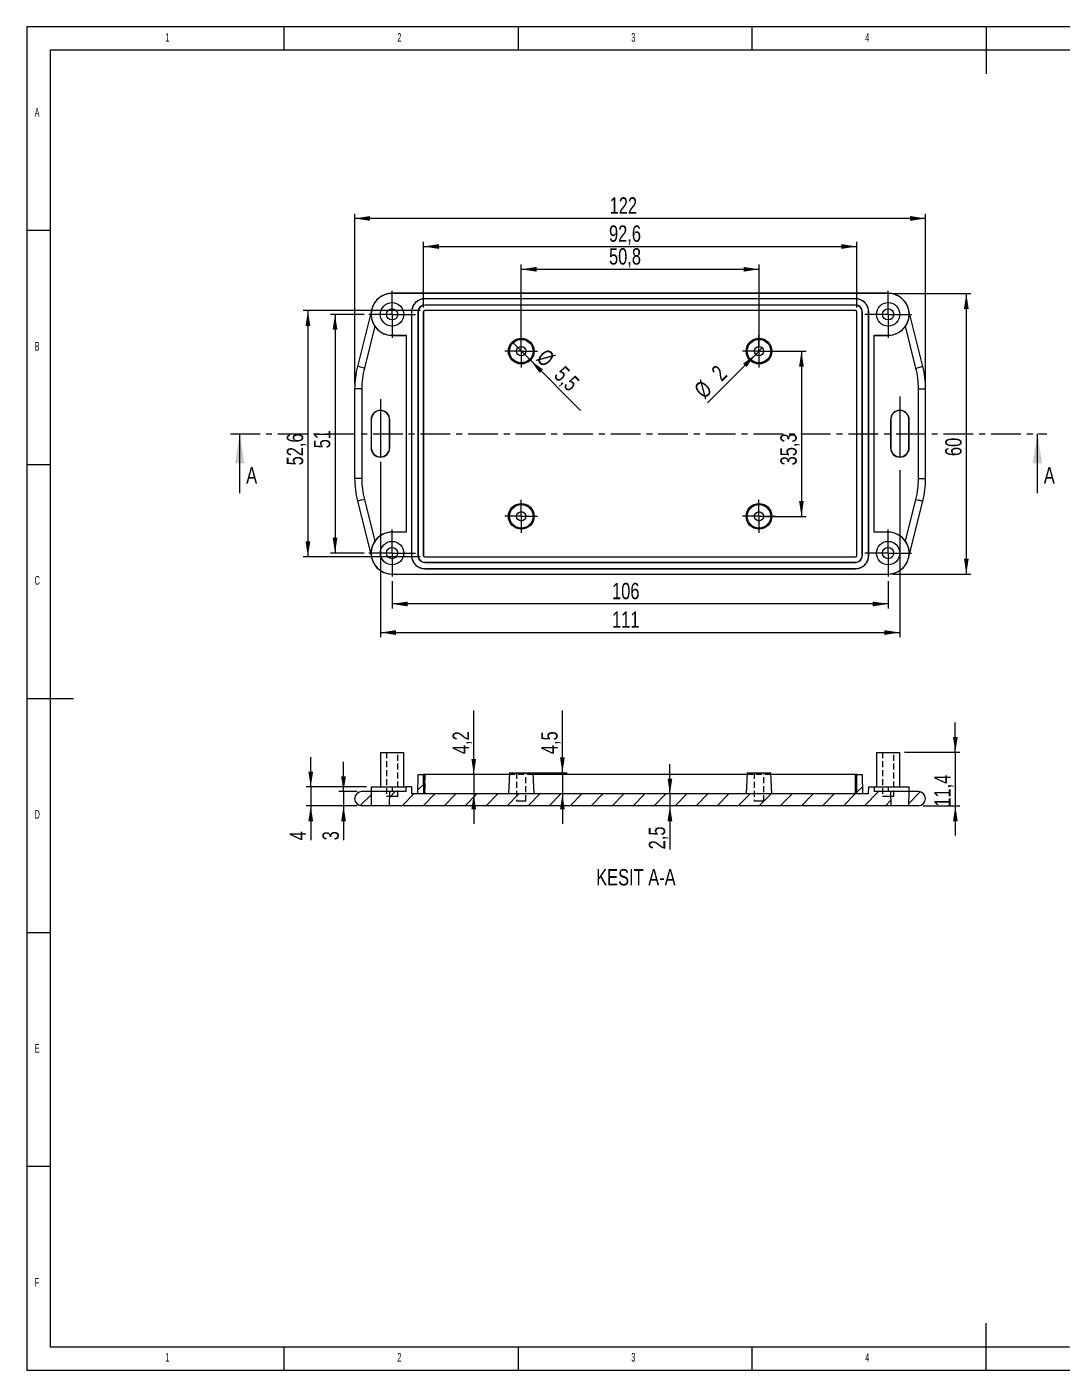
# Model space of a CAD drawing. Header units: millimetres. Extents: x 5 to 415, y 5 to 292.
# Drawn here: x 5 to 226.2, y 5 to 292 of the extents above; entities that cross this region are included whole.
import ezdxf

# ---------------------------------------------------------------- set-up
doc = ezdxf.new("R2010")
doc.units = ezdxf.units.MM
for name, pattern in [('CENTER', [10.16, 6.35, -1.27, 1.27, -1.27]), ('CENTERX2', [20.32, 12.7, -2.54, 2.54, -2.54]), ('HIDDEN', [1.905, 1.27, -0.635])]:
    doc.linetypes.add(name, pattern=pattern)
doc.layers.add('LAYER_1', color=179, linetype='Continuous', lineweight=15)
doc.styles.add('SLDTEXTSTYLE1', font='TXT', dxfattribs={"width": 0.605})
doc.styles.add('SLDTEXTSTYLE3', font='TXT', dxfattribs={"width": 0.75})
doc.dimstyles.new('SLDDIMSTYLE0', dxfattribs={"dimtxt": 3.5, "dimasz": 3.302, "dimexe": 0, "dimexo": 0.0625, "dimgap": 0.875, "dimtad": 1, "dimdec": 1, "dimrnd": 1e-09, "dimzin": 12, "dimdsep": 46, "dimtxsty": 'SLDTEXTSTYLE3', "dimsah": 1, "dimcen": 0.09, "dimadec": 0, "dimazin": 3, "dimtfac": 1, "dimtdec": 1, "dimtofl": 0, "dimtmove": 0, "dimatfit": 3, "dimfxl": 1, "dimfrac": 2, "dimtolj": 1, "dimtzin": 12, "dimarcsym": 0})
doc.dimstyles.new('SLDDIMSTYLE1', dxfattribs={"dimtxt": 3.5, "dimasz": 3.302, "dimexe": 0, "dimexo": 0.0625, "dimgap": 0.875, "dimtad": 1, "dimdec": 1, "dimrnd": 1e-09, "dimzin": 12, "dimdsep": 46, "dimtxsty": 'SLDTEXTSTYLE3', "dimsah": 1, "dimcen": 0.09, "dimadec": 0, "dimazin": 3, "dimtfac": 1, "dimtofl": 0, "dimtmove": 0, "dimatfit": 3, "dimfxl": 1, "dimfrac": 2, "dimtolj": 1, "dimtzin": 12, "dimarcsym": 0})
doc.dimstyles.new('SLDDIMSTYLE2', dxfattribs={"dimtxt": 3.5, "dimasz": 3.302, "dimexe": 0, "dimexo": 0.0625, "dimgap": 0.875, "dimtad": 1, "dimrnd": 1e-09, "dimzin": 12, "dimdsep": 46, "dimtxsty": 'SLDTEXTSTYLE3', "dimsah": 1, "dimcen": 0.09, "dimadec": 0, "dimazin": 3, "dimtfac": 1, "dimtofl": 0, "dimtmove": 0, "dimatfit": 3, "dimfxl": 1, "dimfrac": 2, "dimtolj": 1, "dimtzin": 12, "dimarcsym": 0})
doc.dimstyles.new('SLDDIMSTYLE3', dxfattribs={"dimtxt": 3.5, "dimasz": 3.302, "dimexe": 0, "dimexo": 0.0625, "dimgap": 0.875, "dimtad": 1, "dimdec": 1, "dimrnd": 1e-09, "dimzin": 12, "dimdsep": 46, "dimtxsty": 'SLDTEXTSTYLE3', "dimblk1": 'NONE', "dimsah": 1, "dimcen": 0, "dimadec": 0, "dimazin": 3, "dimtfac": 1, "dimtdec": 1, "dimtmove": 0, "dimatfit": 3, "dimldrblk": 'NONE', "dimfxl": 1, "dimfrac": 2, "dimtolj": 1, "dimtzin": 12, "dimarcsym": 0})
doc.dimstyles.new('SLDDIMSTYLE4', dxfattribs={"dimtxt": 3.5, "dimasz": 3.302, "dimexe": 0, "dimexo": 0.0625, "dimgap": 0.875, "dimtad": 1, "dimrnd": 1e-09, "dimzin": 12, "dimdsep": 46, "dimtxsty": 'SLDTEXTSTYLE3', "dimblk1": 'NONE', "dimsah": 1, "dimcen": 0, "dimadec": 0, "dimazin": 3, "dimtfac": 1, "dimtmove": 0, "dimatfit": 3, "dimldrblk": 'NONE', "dimfxl": 1, "dimfrac": 2, "dimtolj": 1, "dimtzin": 12, "dimarcsym": 0})
doc.dimstyles.new('SLDDIMSTYLE5', dxfattribs={"dimtxt": 3.5, "dimasz": 3.302, "dimexe": 0, "dimexo": 0.0625, "dimgap": 0.875, "dimtad": 1, "dimdec": 1, "dimrnd": 1e-09, "dimzin": 12, "dimdsep": 46, "dimtxsty": 'SLDTEXTSTYLE3', "dimsah": 1, "dimcen": 0.09, "dimadec": 0, "dimazin": 3, "dimtfac": 1, "dimtdec": 1, "dimtmove": 0, "dimatfit": 0, "dimfxl": 1, "dimfrac": 2, "dimtolj": 1, "dimtzin": 12, "dimarcsym": 0})
doc.dimstyles.new('SLDDIMSTYLE6', dxfattribs={"dimtxt": 3.5, "dimasz": 3.302, "dimexe": 0, "dimexo": 0.0625, "dimgap": 0.875, "dimtad": 1, "dimdec": 1, "dimrnd": 1e-09, "dimzin": 12, "dimdsep": 46, "dimtxsty": 'SLDTEXTSTYLE3', "dimsah": 1, "dimcen": 0.09, "dimadec": 0, "dimazin": 3, "dimtfac": 1, "dimtmove": 0, "dimatfit": 0, "dimfxl": 1, "dimfrac": 2, "dimtolj": 1, "dimtzin": 12, "dimarcsym": 0})
doc.dimstyles.new('SLDDIMSTYLE7', dxfattribs={"dimtxt": 3.5, "dimasz": 3.302, "dimexe": 0, "dimexo": 0.0625, "dimgap": 0.875, "dimtad": 1, "dimrnd": 1e-09, "dimzin": 12, "dimdsep": 46, "dimtxsty": 'SLDTEXTSTYLE3', "dimsah": 1, "dimcen": 0.09, "dimadec": 0, "dimazin": 3, "dimtfac": 1, "dimtmove": 0, "dimatfit": 0, "dimfxl": 1, "dimfrac": 2, "dimtolj": 1, "dimtzin": 12, "dimarcsym": 0})

# ---------------------------------------------------------------- blocks, each defined once
blk = doc.blocks.new('*D7')
at = {"layer": 'LAYER_1'}
for p, q in [((89.05, 231.37), (64.05, 231.37)), ((65.05, 231.37), (65.05, 178.77)), ((89.05, 178.77), (64.05, 178.77))]:
    blk.add_line(p, q, dxfattribs=at)
for points in [[(65.05, 231.37), (64.54, 228.07), (65.56, 228.07)], [(65.05, 178.77), (65.56, 182.07), (64.54, 182.07)]]:
    blk.add_solid(points, dxfattribs=at)
at = {"layer": 'LAYER_1', "insert": (60.54, 198.31, -2.6), "char_height": 3.5, "attachment_point": 1, "rotation": 90, "style": 'SLDTEXTSTYLE3'}
blk.add_mtext('52,6', dxfattribs=at)
blk = doc.blocks.new('*D8')
at = {"layer": 'LAYER_1'}
for p, q in [((89.75, 232.07), (89.75, 246.07)), ((89.75, 245.07), (182.35, 245.07)), ((182.35, 232.07), (182.35, 246.07))]:
    blk.add_line(p, q, dxfattribs=at)
for points in [[(89.75, 245.07), (93.05, 244.56), (93.05, 245.58)], [(182.35, 245.07), (179.05, 245.58), (179.05, 244.56)]]:
    blk.add_solid(points, dxfattribs=at)
at = {"layer": 'LAYER_1', "insert": (129.4, 249.58, -2.6), "char_height": 3.5, "attachment_point": 1, "style": 'SLDTEXTSTYLE3'}
blk.add_mtext('92,6', dxfattribs=at)
blk = doc.blocks.new('*D9')
at = {"layer": 'LAYER_1'}
for p, q in [((110.65, 223.72), (110.65, 241.2)), ((161.45, 223.72), (161.45, 241.2)), ((110.65, 240.2), (161.45, 240.2))]:
    blk.add_line(p, q, dxfattribs=at)
for points in [[(110.65, 240.2), (113.95, 239.69), (113.95, 240.71)], [(161.45, 240.2), (158.15, 240.71), (158.15, 239.69)]]:
    blk.add_solid(points, dxfattribs=at)
at = {"layer": 'LAYER_1', "insert": (129.4, 244.71, -2.6), "char_height": 3.5, "attachment_point": 1, "style": 'SLDTEXTSTYLE3'}
blk.add_mtext('50,8', dxfattribs=at)
blk = doc.blocks.new('*D10')
at = {"layer": 'LAYER_1'}
for p, q in [((162.45, 222.72), (171.52, 222.72)), ((170.52, 222.72), (170.52, 187.42)), ((162.45, 187.42), (171.52, 187.42))]:
    blk.add_line(p, q, dxfattribs=at)
for points in [[(170.52, 222.72), (170.01, 219.42), (171.03, 219.42)], [(170.52, 187.42), (171.03, 190.72), (170.01, 190.72)]]:
    blk.add_solid(points, dxfattribs=at)
at = {"layer": 'LAYER_1', "insert": (166.01, 198.31, -2.6), "char_height": 3.5, "attachment_point": 1, "rotation": 90, "style": 'SLDTEXTSTYLE3'}
blk.add_mtext('35,3', dxfattribs=at)
blk = doc.blocks.new('*D11')
at = {"layer": 'LAYER_1'}
for p, q in [((80.55, 199.07), (80.55, 161.59)), ((191.55, 197.32), (191.55, 161.59)), ((80.55, 162.59), (191.55, 162.59))]:
    blk.add_line(p, q, dxfattribs=at)
for points in [[(80.55, 162.59), (83.85, 162.08), (83.85, 163.1)], [(191.55, 162.59), (188.25, 163.1), (188.25, 162.08)]]:
    blk.add_solid(points, dxfattribs=at)
at = {"layer": 'LAYER_1', "insert": (130.05, 167.1, -2.6), "char_height": 3.5, "attachment_point": 1, "style": 'SLDTEXTSTYLE3'}
blk.add_mtext('111', dxfattribs=at)
blk = doc.blocks.new('*D12')
at = {"layer": 'LAYER_1'}
for p, q in [((83.05, 173.57), (83.05, 167.7)), ((189.05, 173.57), (189.05, 167.7)), ((189.05, 168.7), (83.05, 168.7))]:
    blk.add_line(p, q, dxfattribs=at)
for points in [[(83.05, 168.7), (86.35, 168.19), (86.35, 169.21)], [(189.05, 168.7), (185.75, 169.21), (185.75, 168.19)]]:
    blk.add_solid(points, dxfattribs=at)
at = {"layer": 'LAYER_1', "insert": (130.05, 173.21, -2.6), "char_height": 3.5, "attachment_point": 1, "style": 'SLDTEXTSTYLE3'}
blk.add_mtext('106', dxfattribs=at)
blk = doc.blocks.new('*D14')
at = {"layer": 'LAYER_1'}
for q in [(108.7, 224.67), (123.32, 210.05)]:
    blk.add_line((112.59, 220.78), q, dxfattribs=at)
blk.add_solid([(112.59, 220.78), (114.57, 218.08), (115.29, 218.8)], dxfattribs=at)
at = {"layer": 'LAYER_1', "char_height": 3.5, "attachment_point": 1, "rotation": 315, "style": 'SLDTEXTSTYLE3'}
for s, insert in [('%%c', (116.14, 223.49, -2.6)), ('5,5', (119.91, 219.8, -2.6))]:
    blk.add_mtext(s, dxfattribs=dict(at, insert=insert))
blk = doc.blocks.new('_NONE')
blk = doc.blocks.new('*D15')
at = {"layer": 'LAYER_1'}
for q in [(150.42, 211.69), (162.15, 223.43)]:
    blk.add_line((160.74, 222.02), q, dxfattribs=at)
blk.add_solid([(160.74, 222.02), (158.05, 220.04), (158.76, 219.32)], dxfattribs=at)
at = {"layer": 'LAYER_1', "char_height": 3.5, "attachment_point": 1, "rotation": 45, "style": 'SLDTEXTSTYLE3'}
for s, insert in [('2', (150.99, 218.59, -2.6)), ('%%c', (147.29, 214.82, -2.6))]:
    blk.add_mtext(s, dxfattribs=dict(at, insert=insert))
blk = doc.blocks.new('*D16')
at = {"layer": 'LAYER_1'}
for p, q in [((77.05, 230.57), (69.85, 230.57)), ((70.85, 230.57), (70.85, 179.57)), ((77.05, 179.57), (69.85, 179.57))]:
    blk.add_line(p, q, dxfattribs=at)
for points in [[(70.85, 230.57), (70.34, 227.27), (71.36, 227.27)], [(70.85, 179.57), (71.36, 182.87), (70.34, 182.87)]]:
    blk.add_solid(points, dxfattribs=at)
at = {"layer": 'LAYER_1', "insert": (66.34, 201.95, -2.6), "char_height": 3.5, "attachment_point": 1, "rotation": 90, "style": 'SLDTEXTSTYLE3'}
blk.add_mtext('51', dxfattribs=at)
blk = doc.blocks.new('*D17')
at = {"layer": 'LAYER_1'}
for p, q in [((190.05, 235.05), (206.75, 235.05)), ((205.75, 235.05), (205.75, 175.09)), ((190.05, 175.09), (206.75, 175.09))]:
    blk.add_line(p, q, dxfattribs=at)
for points in [[(205.75, 235.05), (205.24, 231.75), (206.26, 231.75)], [(205.75, 175.09), (206.26, 178.4), (205.24, 178.4)]]:
    blk.add_solid(points, dxfattribs=at)
at = {"layer": 'LAYER_1', "insert": (201.24, 200.3, -2.6), "char_height": 3.5, "attachment_point": 1, "rotation": 90, "style": 'SLDTEXTSTYLE3'}
blk.add_mtext('60', dxfattribs=at)
blk = doc.blocks.new('*D18')
at = {"layer": 'LAYER_1'}
for p, q in [((75.05, 215.63), (75.05, 252.07)), ((197.05, 251.07), (75.05, 251.07)), ((197.05, 215.63), (197.05, 252.07))]:
    blk.add_line(p, q, dxfattribs=at)
for points in [[(75.05, 251.07), (78.35, 250.56), (78.35, 251.58)], [(197.05, 251.07), (193.75, 251.58), (193.75, 250.56)]]:
    blk.add_solid(points, dxfattribs=at)
at = {"layer": 'LAYER_1', "insert": (129.53, 255.58, -2.6), "char_height": 3.5, "attachment_point": 1, "style": 'SLDTEXTSTYLE3'}
blk.add_mtext('122', dxfattribs=at)
blk = doc.blocks.new('SW_CENTERMARKSYMBOL_0')
at = {"layer": 'LAYER_1', "color": 0}
for p, q in [((0, 2.5), (0, 5)), ((-2.5, 0), (-5, 0)), ((0, 0), (-2.5, 0)), ((0, 0), (0, 2.5)), ((0, 0), (0, -2.5)), ((0, 0), (2.5, 0)), ((2.5, 0), (5, 0)), ((0, -2.5), (0, -5))]:
    blk.add_line(p, q, dxfattribs=at)
blk = doc.blocks.new('SW_CENTERMARKSYMBOL_1')
at = {"layer": 'LAYER_1', "color": 0}
for p, q in [((0, 2.5), (0, 5)), ((-2.5, 0), (-5, 0)), ((0, 0), (-2.5, 0)), ((0, 0), (0, 2.5)), ((0, 0), (0, -2.5)), ((0, 0), (2.5, 0)), ((2.5, 0), (5, 0)), ((0, -2.5), (0, -5))]:
    blk.add_line(p, q, dxfattribs=at)
blk = doc.blocks.new('SW_CENTERMARKSYMBOL_2')
at = {"layer": 'LAYER_1', "color": 0}
for p, q in [((0, 2.5), (0, 5)), ((-2.5, 0), (-5, 0)), ((0, 0), (-2.5, 0)), ((0, 0), (0, 2.5)), ((0, 0), (0, -2.5)), ((0, 0), (2.5, 0)), ((2.5, 0), (5, 0)), ((0, -2.5), (0, -5))]:
    blk.add_line(p, q, dxfattribs=at)
blk = doc.blocks.new('SW_CENTERMARKSYMBOL_3')
at = {"layer": 'LAYER_1', "color": 0}
for p, q in [((0, 2.5), (0, 5)), ((-2.5, 0), (-5, 0)), ((0, 0), (-2.5, 0)), ((0, 0), (0, 2.5)), ((0, 0), (0, -2.5)), ((0, 0), (2.5, 0)), ((2.5, 0), (5, 0)), ((0, -2.5), (0, -5))]:
    blk.add_line(p, q, dxfattribs=at)
blk = doc.blocks.new('SW_CENTERMARKSYMBOL_4')
at = {"layer": 'LAYER_1', "color": 0}
for p, q in [((0, 2.5), (0, 3.5)), ((-2.5, 0), (-3.5, 0)), ((0, 0), (-2.5, 0)), ((0, 0), (0, 2.5)), ((0, 0), (0, -2.5)), ((0, 0), (2.5, 0)), ((2.5, 0), (3.5, 0)), ((0, -2.5), (0, -3.5))]:
    blk.add_line(p, q, dxfattribs=at)
blk = doc.blocks.new('SW_CENTERMARKSYMBOL_5')
at = {"layer": 'LAYER_1', "color": 0}
for p, q in [((0, 2.5), (0, 3.5)), ((-2.5, 0), (-3.5, 0)), ((0, 0), (-2.5, 0)), ((0, 0), (0, 2.5)), ((0, 0), (0, -2.5)), ((0, 0), (2.5, 0)), ((2.5, 0), (3.5, 0)), ((0, -2.5), (0, -3.5))]:
    blk.add_line(p, q, dxfattribs=at)
blk = doc.blocks.new('SW_CENTERMARKSYMBOL_6')
at = {"layer": 'LAYER_1', "color": 0}
for p, q in [((0, 2.5), (0, 3.5)), ((-2.5, 0), (-3.5, 0)), ((0, 0), (-2.5, 0)), ((0, 0), (0, 2.5)), ((0, 0), (0, -2.5)), ((0, 0), (2.5, 0)), ((2.5, 0), (3.5, 0)), ((0, -2.5), (0, -3.5))]:
    blk.add_line(p, q, dxfattribs=at)
blk = doc.blocks.new('SW_CENTERMARKSYMBOL_7')
at = {"layer": 'LAYER_1', "color": 0}
for p, q in [((0, 2.5), (0, 3.5)), ((-2.5, 0), (-3.5, 0)), ((0, 0), (-2.5, 0)), ((0, 0), (0, 2.5)), ((0, 0), (0, -2.5)), ((0, 0), (2.5, 0)), ((2.5, 0), (3.5, 0)), ((0, -2.5), (0, -3.5))]:
    blk.add_line(p, q, dxfattribs=at)
blk = doc.blocks.new('*D27')
at = {"layer": 'LAYER_1'}
for p, q in [((100.5, 132.3), (100.5, 145.92)), ((100.5, 132.3), (100.5, 128.1)), ((100.5, 128.1), (100.5, 121.75))]:
    blk.add_line(p, q, dxfattribs=at)
for points in [[(100.5, 132.3), (101, 135.6), (99.99, 135.6)], [(100.5, 128.1), (99.99, 124.79), (101, 124.79)]]:
    blk.add_solid(points, dxfattribs=at)
at = {"layer": 'LAYER_1', "insert": (95.98, 136.61, 15.1), "char_height": 3.5, "attachment_point": 1, "rotation": 90, "style": 'SLDTEXTSTYLE3'}
blk.add_mtext('4,2', dxfattribs=at)
blk = doc.blocks.new('*D28')
at = {"layer": 'LAYER_1'}
for p, q in [((119.44, 132.6), (119.44, 145.92)), ((112.65, 132.6), (120.44, 132.6)), ((119.44, 132.6), (119.44, 128.1)), ((119.44, 128.1), (119.44, 121.75))]:
    blk.add_line(p, q, dxfattribs=at)
for points in [[(119.44, 132.6), (119.94, 135.9), (118.93, 135.9)], [(119.44, 128.1), (118.93, 124.79), (119.94, 124.79)]]:
    blk.add_solid(points, dxfattribs=at)
at = {"layer": 'LAYER_1', "insert": (114.92, 136.61, 15.1), "char_height": 3.5, "attachment_point": 1, "rotation": 90, "style": 'SLDTEXTSTYLE3'}
blk.add_mtext('4,5', dxfattribs=at)
blk = doc.blocks.new('*D29')
at = {"layer": 'LAYER_1'}
for p, q in [((72.67, 128.6), (72.67, 134.95)), ((75.57, 128.6), (71.67, 128.6)), ((72.67, 128.6), (72.67, 125.6)), ((75.57, 125.6), (71.67, 125.6)), ((72.67, 125.6), (72.67, 118.2))]:
    blk.add_line(p, q, dxfattribs=at)
for points in [[(72.67, 128.6), (73.18, 131.9), (72.16, 131.9)], [(72.67, 125.6), (72.16, 122.29), (73.18, 122.29)]]:
    blk.add_solid(points, dxfattribs=at)
at = {"layer": 'LAYER_1', "insert": (68.16, 118.2, 15.1), "char_height": 3.5, "attachment_point": 1, "rotation": 90, "style": 'SLDTEXTSTYLE3'}
blk.add_mtext('3', dxfattribs=at)
blk = doc.blocks.new('*D30')
at = {"layer": 'LAYER_1'}
for p, q in [((65.66, 129.6), (65.66, 135.95)), ((77.57, 129.6), (64.66, 129.6)), ((65.66, 129.6), (65.66, 125.6)), ((75.57, 125.6), (64.66, 125.6)), ((65.66, 125.6), (65.66, 118.2))]:
    blk.add_line(p, q, dxfattribs=at)
for points in [[(65.66, 129.6), (66.17, 132.9), (65.15, 132.9)], [(65.66, 125.6), (65.15, 122.29), (66.17, 122.29)]]:
    blk.add_solid(points, dxfattribs=at)
at = {"layer": 'LAYER_1', "insert": (61.15, 118.2, 15.1), "char_height": 3.5, "attachment_point": 1, "rotation": 90, "style": 'SLDTEXTSTYLE3'}
blk.add_mtext('4', dxfattribs=at)
blk = doc.blocks.new('*D31')
at = {"layer": 'LAYER_1'}
for p, q in [((203.4, 137), (203.4, 143.35)), ((192.55, 137), (204.4, 137)), ((203.4, 137), (203.4, 125.6)), ((196.52, 125.6), (204.4, 125.6)), ((203.4, 125.6), (203.4, 119.25))]:
    blk.add_line(p, q, dxfattribs=at)
for points in [[(203.4, 137), (203.91, 140.3), (202.9, 140.3)], [(203.4, 125.6), (202.9, 122.29), (203.91, 122.29)]]:
    blk.add_solid(points, dxfattribs=at)
at = {"layer": 'LAYER_1', "insert": (198.89, 125.39, 15.1), "char_height": 3.5, "attachment_point": 1, "rotation": 90, "style": 'SLDTEXTSTYLE3'}
blk.add_mtext('11,4', dxfattribs=at)
blk = doc.blocks.new('*D32')
at = {"layer": 'LAYER_1'}
for p, q in [((142.42, 128.1), (142.42, 134.45)), ((142.42, 128.1), (142.42, 125.6)), ((142.42, 125.6), (142.42, 116.27))]:
    blk.add_line(p, q, dxfattribs=at)
for points in [[(142.42, 128.1), (142.92, 131.4), (141.91, 131.4)], [(142.42, 125.6), (141.91, 122.29), (142.92, 122.29)]]:
    blk.add_solid(points, dxfattribs=at)
at = {"layer": 'LAYER_1', "insert": (137.9, 116.27, 15.1), "char_height": 3.5, "attachment_point": 1, "rotation": 90, "style": 'SLDTEXTSTYLE3'}
blk.add_mtext('2,5', dxfattribs=at)

msp = doc.modelspace()

# ---------------------------------------------------------------- hatches: boundary and pattern name
at = {"linetype": 'Continuous', "lineweight": 0}
h = msp.add_hatch(dxfattribs=at)
h.set_pattern_fill('ANSI31', style=0)
h.paths.add_polyline_path([(89.748, 128.096), (89.711, 132.296), (88.584, 132.296), (88.548, 128.096), (87.224, 128.096), (87.198, 129.596), (86.069, 129.596), (86.061, 128.596), (82.548, 128.596), (82.495, 125.596), (189.6, 125.596), (189.548, 128.596), (186.035, 128.596), (186.026, 129.596), (184.898, 129.596), (184.871, 128.096), (183.548, 128.096), (183.511, 132.296), (182.384, 132.296), (182.348, 128.096)], flags=0)
h = msp.add_hatch(dxfattribs=at)
h.set_pattern_fill('ANSI31', style=0)
edge = h.paths.add_edge_path(flags=0)
edge.add_line((76.574, 125.596), (78.6, 125.596))
edge.add_line((78.6, 125.596), (78.548, 128.596))
edge.add_line((78.548, 128.596), (76.574, 128.596))
edge.add_arc((76.574, 127.069), 1.527, 90, 179.00161)
edge.add_line((75.048, 127.096), (75.048, 127.096))
edge.add_arc((76.574, 127.123), 1.527, 181, 270)
h = msp.add_hatch(dxfattribs=at)
h.set_pattern_fill('ANSI31', style=0)
edge = h.paths.add_edge_path(flags=0)
edge.add_line((193.495, 125.596), (195.521, 125.596))
edge.add_arc((195.521, 127.123), 1.527, 270, 359)
edge.add_line((197.048, 127.096), (197.048, 127.096))
edge.add_arc((195.521, 127.069), 1.527, 0.99839, 90)
edge.add_line((195.521, 128.596), (193.548, 128.596))
edge.add_line((193.548, 128.596), (193.495, 125.596))

# ---------------------------------------------------------------- linework, layer by layer
at = {"color": 7, "linetype": 'Continuous', "lineweight": 15}
for p, q in [((83.048, 235.073), (83.048, 235.051)), ((189.048, 235.073), (83.048, 235.073)), ((189.048, 235.051), (83.048, 235.051)), ((90.048, 233.897), (90.048, 233.923)), ((182.048, 233.923), (90.048, 233.923)), ((182.048, 233.897), (90.048, 233.897)), ((90.048, 232.536), (90.048, 232.573)), ((182.048, 232.573), (90.048, 232.573)), ((182.048, 232.536), (90.048, 232.536)), ((182.048, 233.897), (182.048, 233.923)), ((182.048, 232.536), (182.048, 232.573)), ((189.048, 235.073), (189.048, 235.051)), ((78.681, 231.662), (75.642, 219.47)), ((87.224, 231.073), (87.198, 231.073)), ((87.198, 231.073), (87.198, 179.073)), ((87.224, 231.073), (87.224, 179.073)), ((88.548, 231.073), (88.548, 179.073)), ((88.584, 231.073), (88.548, 231.073)), ((88.584, 231.073), (88.584, 179.073)), ((89.711, 231.073), (89.711, 179.073)), ((89.748, 231.073), (89.711, 231.073)), ((89.748, 231.073), (89.748, 179.073)), ((182.048, 231.41), (90.048, 231.41)), ((90.048, 231.373), (90.048, 231.41)), ((182.048, 231.373), (90.048, 231.373)), ((182.048, 231.373), (182.048, 231.41)), ((182.348, 179.073), (182.348, 231.073)), ((182.348, 231.073), (182.384, 231.073)), ((182.384, 179.073), (182.384, 231.073)), ((183.511, 179.073), (183.511, 231.073)), ((183.511, 231.073), (183.548, 231.073)), ((183.548, 179.073), (183.548, 231.073)), ((184.871, 179.073), (184.871, 231.073)), ((184.871, 231.073), (184.898, 231.073)), ((184.898, 179.073), (184.898, 231.073)), ((196.454, 219.47), (193.414, 231.662)), ((79.349, 228.032), (77.123, 219.101)), ((194.973, 219.101), (192.746, 228.032)), ((83.048, 226.095), (83.048, 226.086)), ((83.048, 226.095), (86.069, 226.095)), ((83.048, 226.086), (86.061, 226.086)), ((86.069, 226.095), (86.061, 226.086)), ((86.061, 226.086), (86.061, 184.06)), ((86.069, 226.095), (86.069, 184.051)), ((186.026, 226.095), (186.035, 226.086)), ((186.026, 226.095), (189.048, 226.095)), ((186.026, 184.051), (186.026, 226.095)), ((186.035, 226.086), (189.048, 226.086)), ((186.035, 184.06), (186.035, 226.086)), ((189.048, 226.095), (189.048, 226.086)), ((75.048, 214.632), (75.048, 195.514)), ((76.574, 214.632), (75.048, 214.632)), ((76.574, 214.632), (76.574, 195.514)), ((195.521, 195.514), (195.521, 214.632)), ((195.521, 214.632), (197.048, 214.632)), ((197.048, 195.514), (197.048, 214.632)), ((78.548, 208.073), (78.548, 202.073)), ((78.6, 208.073), (78.548, 208.073)), ((78.6, 208.073), (78.6, 202.073)), ((82.495, 208.073), (82.548, 208.073)), ((82.495, 202.073), (82.495, 208.073)), ((82.548, 202.073), (82.548, 208.073)), ((189.548, 208.073), (189.548, 202.073)), ((189.6, 208.073), (189.548, 208.073)), ((189.6, 208.073), (189.6, 202.073)), ((193.495, 202.073), (193.495, 208.073)), ((193.495, 208.073), (193.548, 208.073)), ((193.548, 202.073), (193.548, 208.073)), ((78.6, 202.073), (78.548, 202.073)), ((82.495, 202.073), (82.548, 202.073)), ((189.6, 202.073), (189.548, 202.073)), ((193.495, 202.073), (193.548, 202.073)), ((76.574, 195.514), (75.048, 195.514)), ((195.521, 195.514), (197.048, 195.514)), ((75.642, 190.675), (78.681, 178.484)), ((77.123, 191.045), (79.349, 182.114)), ((192.746, 182.114), (194.973, 191.045)), ((193.414, 178.484), (196.454, 190.675)), ((83.048, 184.051), (83.048, 184.06)), ((86.061, 184.06), (83.048, 184.06)), ((86.069, 184.051), (83.048, 184.051)), ((86.069, 184.051), (86.061, 184.06)), ((186.026, 184.051), (186.035, 184.06)), ((189.048, 184.051), (186.026, 184.051)), ((189.048, 184.06), (186.035, 184.06)), ((189.048, 184.051), (189.048, 184.06)), ((87.224, 179.073), (87.198, 179.073)), ((88.584, 179.073), (88.548, 179.073)), ((89.748, 179.073), (89.711, 179.073)), ((90.048, 178.773), (90.048, 178.736)), ((90.048, 178.773), (182.048, 178.773)), ((90.048, 178.736), (182.048, 178.736)), ((182.048, 178.773), (182.048, 178.736)), ((182.348, 179.073), (182.384, 179.073)), ((183.511, 179.073), (183.548, 179.073)), ((184.871, 179.073), (184.898, 179.073)), ((83.048, 175.073), (83.048, 175.095)), ((83.048, 175.095), (189.048, 175.095)), ((83.048, 175.073), (189.048, 175.073)), ((90.048, 177.61), (182.048, 177.61)), ((90.048, 177.61), (90.048, 177.573)), ((90.048, 177.573), (182.048, 177.573)), ((90.048, 176.249), (90.048, 176.223)), ((90.048, 176.249), (182.048, 176.249)), ((90.048, 176.223), (182.048, 176.223)), ((182.048, 177.61), (182.048, 177.573)), ((182.048, 176.249), (182.048, 176.223)), ((189.048, 175.073), (189.048, 175.095)), ((80.548, 136.996), (80.548, 129.596)), ((80.548, 136.996), (83.048, 136.996)), ((83.048, 136.996), (85.548, 136.996)), ((85.548, 129.596), (85.548, 136.996)), ((186.548, 136.996), (186.548, 129.596)), ((186.548, 136.996), (189.048, 136.996)), ((189.048, 136.996), (191.548, 136.996)), ((191.548, 129.596), (191.548, 136.996)), ((88.548, 128.096), (88.584, 132.296)), ((88.584, 132.296), (89.711, 132.296)), ((89.711, 132.296), (89.748, 128.096)), ((90.048, 132.296), (89.711, 132.296)), ((90.048, 128.096), (90.048, 132.296)), ((108.118, 132.296), (90.048, 132.296)), ((108.133, 132.596), (107.898, 128.096)), ((108.133, 132.596), (110.648, 132.596)), ((110.648, 132.596), (113.162, 132.596)), ((113.398, 128.096), (113.162, 132.596)), ((158.918, 132.296), (113.178, 132.296)), ((158.933, 132.596), (158.698, 128.096)), ((158.933, 132.596), (163.962, 132.596)), ((164.198, 128.096), (163.962, 132.596)), ((182.048, 132.296), (163.978, 132.296)), ((182.048, 128.096), (182.048, 132.296)), ((182.384, 132.296), (182.048, 132.296)), ((182.348, 128.096), (182.384, 132.296)), ((182.384, 132.296), (183.511, 132.296)), ((183.511, 132.296), (183.548, 128.096)), ((78.569, 129.596), (78.561, 128.596)), ((78.569, 129.596), (83.048, 129.596)), ((83.048, 129.596), (83.048, 128.596)), ((83.048, 129.596), (86.069, 129.596)), ((86.061, 128.596), (86.069, 129.596)), ((87.198, 129.596), (87.224, 128.096)), ((184.871, 128.096), (184.898, 129.596)), ((186.026, 129.596), (186.035, 128.596)), ((186.026, 129.596), (189.048, 129.596)), ((189.048, 129.596), (189.048, 128.596)), ((189.048, 129.596), (193.526, 129.596)), ((193.535, 128.596), (193.526, 129.596)), ((75.048, 127.096), (75.048, 127.096)), ((78.548, 128.596), (76.574, 128.596)), ((78.548, 128.596), (78.6, 125.596)), ((82.548, 128.596), (78.548, 128.596)), ((82.495, 125.596), (82.548, 128.596)), ((86.061, 128.596), (82.548, 128.596)), ((88.548, 128.096), (87.224, 128.096)), ((182.348, 128.096), (89.748, 128.096)), ((184.871, 128.096), (183.548, 128.096)), ((189.548, 128.596), (186.035, 128.596)), ((189.548, 128.596), (189.6, 125.596)), ((193.548, 128.596), (189.548, 128.596)), ((193.495, 125.596), (193.548, 128.596)), ((195.521, 128.596), (193.548, 128.596)), ((197.048, 127.096), (197.048, 127.096)), ((78.6, 125.596), (76.574, 125.596)), ((82.495, 125.596), (78.6, 125.596)), ((189.6, 125.596), (82.495, 125.596)), ((193.495, 125.596), (189.6, 125.596)), ((195.521, 125.596), (193.495, 125.596))]:
    msp.add_line(p, q, dxfattribs=at)
at = {"color": 7, "linetype": 'CENTER', "lineweight": 0}
msp.add_line((48.487, 205.073), (222.937, 205.073), dxfattribs=at)
at = {"color": 7, "linetype": 'Continuous', "lineweight": 0}
for p, q in [((50.487, 192.373), (50.487, 205.073)), ((220.937, 192.373), (220.937, 205.073))]:
    msp.add_line(p, q, dxfattribs=at)
at = {"color": 7, "linetype": 'HIDDEN', "lineweight": 0}
for p, q in [((81.848, 136.996), (81.848, 127.596)), ((84.248, 127.596), (84.248, 136.996)), ((187.848, 136.996), (187.848, 127.596)), ((190.248, 127.596), (190.248, 136.996)), ((90.048, 132.296), (90.048, 128.096)), ((113.178, 132.296), (108.118, 132.296)), ((109.648, 132.596), (109.648, 126.596)), ((111.648, 126.596), (111.648, 132.596)), ((163.978, 132.296), (158.918, 132.296)), ((160.448, 132.596), (160.448, 126.596)), ((162.448, 126.596), (162.448, 132.596)), ((182.048, 132.296), (182.048, 128.096)), ((90.048, 128.096), (90.048, 129.596)), ((182.048, 128.096), (182.048, 129.596)), ((75.642, 127.096), (75.642, 127.096)), ((78.561, 128.596), (78.553, 127.705)), ((78.681, 127.096), (78.681, 127.096)), ((83.048, 127.596), (81.848, 127.596)), ((84.248, 127.596), (83.048, 127.596)), ((83.048, 127.096), (83.048, 127.096)), ((89.748, 128.096), (88.548, 128.096)), ((110.648, 126.596), (109.648, 126.596)), ((111.648, 126.596), (110.648, 126.596)), ((161.448, 126.596), (160.448, 126.596)), ((162.448, 126.596), (161.448, 126.596)), ((183.548, 128.096), (182.348, 128.096)), ((189.048, 127.596), (187.848, 127.596)), ((190.248, 127.596), (189.048, 127.596)), ((189.048, 127.096), (189.048, 127.096)), ((193.414, 127.096), (193.414, 127.096)), ((193.542, 127.704), (193.535, 128.596)), ((196.454, 127.096), (196.454, 127.096))]:
    msp.add_line(p, q, dxfattribs=at)
at = {"color": 7, "linetype": 'Continuous', "lineweight": 15, "flags": 128}
for points in [[(77.123, 219.101), (76.837, 219.172), (76.562, 219.241), (76.308, 219.304), (76.085, 219.36), (75.9, 219.406), (75.762, 219.441), (75.675, 219.462), (75.642, 219.47)], [(194.973, 219.101), (195.258, 219.172), (195.533, 219.241), (195.787, 219.304), (196.011, 219.36), (196.195, 219.406), (196.334, 219.441), (196.421, 219.462), (196.454, 219.47)], [(77.123, 191.045), (76.837, 190.973), (76.562, 190.905), (76.308, 190.841), (76.085, 190.786), (75.9, 190.74), (75.762, 190.705), (75.675, 190.684), (75.642, 190.675)], [(194.973, 191.045), (195.258, 190.973), (195.533, 190.905), (195.787, 190.841), (196.011, 190.786), (196.195, 190.74), (196.334, 190.705), (196.421, 190.684), (196.454, 190.675)]]:
    msp.add_lwpolyline(points, dxfattribs=at)
at = {"color": 7, "linetype": 'Continuous', "lineweight": 15}
for centre, radius in [((83.048, 230.573), 2.5), ((189.048, 230.573), 2.5), ((83.048, 230.573), 1.2), ((189.048, 230.573), 1.2), ((110.648, 222.723), 2.75), ((110.648, 222.723), 2.514), ((161.448, 222.723), 2.75), ((161.448, 222.723), 2.514), ((110.648, 222.723), 1), ((161.448, 222.723), 1), ((110.648, 187.423), 2.75), ((110.648, 187.423), 2.514), ((161.448, 187.423), 2.75), ((161.448, 187.423), 2.514), ((110.648, 187.423), 1), ((161.448, 187.423), 1), ((83.048, 179.573), 2.5), ((189.048, 179.573), 2.5), ((83.048, 179.573), 1.2), ((189.048, 179.573), 1.2)]:
    msp.add_circle(centre, radius, dxfattribs=at)
for centre, radius, start, end in [((83.048, 230.573), 4.478, 90, 270), ((83.048, 230.573), 4.5, 90, 166), ((90.048, 231.073), 2.85, 90, 180), ((90.048, 231.073), 2.824, 90, 180), ((90.048, 231.073), 1.5, 90, 180), ((90.048, 231.073), 1.463, 90, 180), ((182.048, 231.073), 2.85, 0, 90), ((182.048, 231.073), 2.824, 0, 90), ((182.048, 231.073), 1.5, 0, 90), ((182.048, 231.073), 1.463, 0, 90), ((189.048, 230.573), 4.5, 14, 90), ((189.048, 230.573), 4.478, 270, 90), ((90.048, 231.073), 0.337, 90, 180), ((90.048, 231.073), 0.3, 90, 180), ((182.048, 231.073), 0.337, 0, 90), ((182.048, 231.073), 0.3, 0, 90), ((83.048, 230.573), 4.487, 214.49121, 270), ((189.048, 230.573), 4.487, 270, 325.50879), ((95.048, 214.632), 20, 166, 180), ((95.048, 214.632), 18.474, 166, 180), ((177.048, 214.632), 18.474, 0, 14), ((177.048, 214.632), 20, 0, 14), ((80.548, 208.073), 2, 0, 180), ((80.548, 208.073), 1.948, 0, 180), ((191.548, 208.073), 2, 0, 180), ((191.548, 208.073), 1.948, 0, 180), ((80.548, 202.073), 2, 180, 0), ((80.548, 202.073), 1.948, 180, 0), ((191.548, 202.073), 2, 180, 0), ((191.548, 202.073), 1.948, 180, 0), ((95.048, 195.514), 20, 180, 194), ((95.048, 195.514), 18.474, 180, 194), ((177.048, 195.514), 18.474, 346, 0), ((177.048, 195.514), 20, 346, 0), ((83.048, 179.573), 4.478, 90, 270), ((83.048, 179.573), 4.487, 90, 145.50879), ((189.048, 179.573), 4.487, 34.49121, 90), ((189.048, 179.573), 4.478, 270, 90), ((83.048, 179.573), 4.5, 194, 270), ((90.048, 179.073), 2.85, 180, 270), ((90.048, 179.073), 2.824, 180, 270), ((90.048, 179.073), 1.5, 180, 270), ((90.048, 179.073), 1.463, 180, 270), ((90.048, 179.073), 0.337, 180, 270), ((90.048, 179.073), 0.3, 180, 270), ((182.048, 179.073), 1.463, 270, 360), ((182.048, 179.073), 0.337, 270, 360), ((182.048, 179.073), 1.5, 270, 360), ((182.048, 179.073), 0.3, 270, 360), ((182.048, 179.073), 2.824, 270, 0), ((182.048, 179.073), 2.85, 270, 0), ((189.048, 179.573), 4.5, 270, 346), ((76.574, 127.069), 1.527, 90, 179.00161), ((76.574, 127.123), 1.527, 181, 270), ((195.521, 127.069), 1.527, 0.99839, 90), ((195.521, 127.123), 1.527, 270, 359)]:
    msp.add_arc(centre, radius, start, end, dxfattribs=at)
for points, knots in [([(78.681, 231.662), (78.676, 231.64), (78.672, 231.622), (78.663, 231.585), (78.659, 231.567), (78.647, 231.512), (78.64, 231.475), (78.619, 231.365), (78.606, 231.291), (78.575, 231.068), (78.562, 230.919), (78.545, 230.469), (78.563, 230.163), (78.666, 229.544), (78.749, 229.238), (78.931, 228.779), (79.002, 228.625), (79.162, 228.323), (79.251, 228.176), (79.349, 228.032)], [0, 0, 0, 0, 0.015625, 0.015625, 0.03125, 0.03125, 0.0625, 0.0625, 0.125, 0.125, 0.25, 0.25, 0.5, 0.5, 0.75, 0.75, 0.875, 0.875, 1, 1, 1, 1]), ([(192.746, 228.032), (192.845, 228.176), (192.933, 228.323), (193.093, 228.624), (193.164, 228.778), (193.347, 229.239), (193.431, 229.548), (193.533, 230.169), (193.551, 230.472), (193.533, 230.92), (193.52, 231.069), (193.489, 231.291), (193.477, 231.365), (193.456, 231.475), (193.448, 231.512), (193.436, 231.567), (193.432, 231.585), (193.424, 231.622), (193.419, 231.64), (193.414, 231.662)], [0, 0, 0, 0, 0.125, 0.125, 0.25, 0.25, 0.5, 0.5, 0.75, 0.75, 0.875, 0.875, 0.9375, 0.9375, 0.96875, 0.96875, 0.984375, 0.984375, 1, 1, 1, 1]), ([(79.349, 182.114), (79.251, 181.97), (79.162, 181.823), (79.002, 181.522), (78.931, 181.368), (78.748, 180.906), (78.665, 180.598), (78.562, 179.977), (78.545, 179.674), (78.562, 179.225), (78.576, 179.077), (78.606, 178.855), (78.619, 178.781), (78.64, 178.671), (78.647, 178.634), (78.659, 178.579), (78.663, 178.561), (78.672, 178.524), (78.676, 178.506), (78.681, 178.484)], [0, 0, 0, 0, 0.125, 0.125, 0.25, 0.25, 0.5, 0.5, 0.75, 0.75, 0.875, 0.875, 0.9375, 0.9375, 0.96875, 0.96875, 0.984375, 0.984375, 1, 1, 1, 1]), ([(193.414, 178.484), (193.419, 178.506), (193.424, 178.524), (193.432, 178.561), (193.436, 178.579), (193.448, 178.634), (193.456, 178.671), (193.477, 178.781), (193.489, 178.855), (193.52, 179.078), (193.533, 179.227), (193.551, 179.677), (193.533, 179.983), (193.43, 180.602), (193.346, 180.908), (193.165, 181.367), (193.094, 181.521), (192.934, 181.823), (192.845, 181.97), (192.746, 182.114)], [0, 0, 0, 0, 0.015625, 0.015625, 0.03125, 0.03125, 0.0625, 0.0625, 0.125, 0.125, 0.25, 0.25, 0.5, 0.5, 0.75, 0.75, 0.875, 0.875, 1, 1, 1, 1])]:
    msp.add_open_spline(points, degree=3, knots=knots, dxfattribs=at)
at = {"color": 7, "linetype": 'Continuous', "lineweight": 0}
for points in [[(50.487, 205.073), (49.471, 198.723), (51.503, 198.723)], [(220.937, 205.073), (219.921, 198.723), (221.953, 198.723)]]:
    msp.add_solid(points, dxfattribs=at)
at = {"layer": 'LAYER_1'}
for p, q in [((414.595, 292), (5, 292)), ((5, 292), (5, 5)), ((60, 287), (60, 292)), ((110, 292), (110, 287)), ((160, 287), (160, 292)), ((210, 292), (210, 282)), ((410, 287), (10, 287)), ((10, 287), (10, 10)), ((10, 248.5), (5, 248.5)), ((5, 198.5), (10, 198.5)), ((5, 148.5), (15, 148.5)), ((87.198, 129.596), (86.069, 129.596)), ((184.898, 129.596), (186.026, 129.596)), ((5, 98.5), (10, 98.5)), ((10, 48.5), (5, 48.5)), ((210, 5), (210, 15)), ((10, 10), (227.8, 10)), ((60, 5), (60, 10)), ((110, 10), (110, 5)), ((160, 5), (160, 10)), ((5, 5), (414.595, 5))]:
    msp.add_line(p, q, dxfattribs=at)
at = {"layer": 'LAYER_1', "linetype": 'CENTERX2', "lineweight": 0}
for p, q in [((80.548, 212.489), (80.548, 200.073)), ((191.548, 212.99), (191.548, 198.324))]:
    msp.add_line(p, q, dxfattribs=at)

# ---------------------------------------------------------------- block references
at = {"layer": 'LAYER_1'}
for name, p in [('SW_CENTERMARKSYMBOL_1', (83.048, 230.573)), ('SW_CENTERMARKSYMBOL_2', (189.048, 230.573)), ('SW_CENTERMARKSYMBOL_4', (110.648, 222.723)), ('SW_CENTERMARKSYMBOL_5', (161.448, 222.723)), ('SW_CENTERMARKSYMBOL_7', (110.648, 187.423)), ('SW_CENTERMARKSYMBOL_6', (161.448, 187.423)), ('SW_CENTERMARKSYMBOL_0', (83.048, 179.573)), ('SW_CENTERMARKSYMBOL_3', (189.048, 179.573))]:
    msp.add_blockref(name, p, dxfattribs=at)

# ---------------------------------------------------------------- texts
at = {"color": 7, "linetype": 'Continuous', "lineweight": 0, "char_height": 1.852, "attachment_point": 1, "style": 'SLDTEXTSTYLE1'}
for s, insert in [('1', (34.583, 290.668)), ('2', (84.167, 290.668)), ('3', (134.167, 290.668)), ('4', (184.167, 290.668)), ('A', (6.667, 274.668)), ('B', (6.667, 224.668)), ('C', (6.667, 174.668)), ('D', (6.667, 124.668)), ('E', (6.667, 74.668)), ('F', (6.667, 24.668)), ('1', (34.583, 8.668)), ('2', (84.167, 8.668)), ('3', (134.167, 8.668)), ('4', (184.167, 8.668))]:
    msp.add_mtext(s, dxfattribs=dict(at, insert=insert))
at = {"color": 7, "linetype": 'Continuous', "char_height": 3.5, "attachment_point": 1, "style": 'SLDTEXTSTYLE3'}
for insert in [(51.868, 197.932), (222.318, 197.932)]:
    msp.add_mtext('A', dxfattribs=dict(at, insert=insert))
at = {"layer": 'LAYER_1', "insert": (135.145, 112.06), "char_height": 3.5, "attachment_point": 2, "style": 'SLDTEXTSTYLE3'}
msp.add_mtext('KESIT A-A', dxfattribs=at)

# ---------------------------------------------------------------- dimensions: what is measured, and where the dimension line sits
at = {"layer": 'LAYER_1'}
for base, p1, p2, dimstyle, picture, middle in [((75.048, 251.073), (197.048, 214.632), (75.048, 214.632), 'SLDDIMSTYLE2', '*D18', (134.835, 251.073)), ((182.348, 245.073), (89.748, 231.073), (182.348, 231.073), 'SLDDIMSTYLE1', '*D8', (135.35, 245.073)), ((161.448, 240.199), (110.648, 222.723), (161.448, 222.723), 'SLDDIMSTYLE0', '*D9', (135.35, 240.199)), ((191.548, 162.592), (80.548, 200.073), (191.548, 198.324), 'SLDDIMSTYLE2', '*D11', (135.35, 162.592)), ((83.048, 168.701), (189.048, 174.573), (83.048, 174.573), 'SLDDIMSTYLE2', '*D12', (135.35, 168.701))]:
    dim = msp.add_linear_dim(base=base, p1=p1, p2=p2, dimstyle=dimstyle, dxfattribs=at)
    dim.commit()
    dim.dimension.update_dxf_attribs({"geometry": picture, "text_midpoint": middle, "dimtype": 160})
for base, p1, p2, dimstyle, picture, middle in [((205.75, 175.095), (189.048, 235.051), (189.048, 175.095), 'SLDDIMSTYLE0', '*D17', (205.75, 204.307)), ((65.048, 178.773), (90.048, 231.373), (90.048, 178.773), 'SLDDIMSTYLE0', '*D7', (65.048, 204.262)), ((70.847, 179.573), (78.048, 230.573), (78.048, 179.573), 'SLDDIMSTYLE2', '*D16', (70.847, 205.963)), ((170.521, 187.423), (161.448, 222.723), (161.448, 187.423), 'SLDDIMSTYLE0', '*D10', (170.521, 204.262)), ((100.497, 128.096), (88.584, 132.296), (89.748, 128.096), 'SLDDIMSTYLE5', '*D27', (100.497, 141.268)), ((119.436, 128.096), (111.648, 132.596), (89.748, 128.096), 'SLDDIMSTYLE6', '*D28', (119.436, 141.268)), ((203.405, 125.596), (191.548, 136.996), (195.521, 125.596), 'SLDDIMSTYLE5', '*D31', (203.405, 131.339)), ((65.661, 125.596), (78.569, 129.596), (76.574, 125.596), 'SLDDIMSTYLE7', '*D30', (65.661, 120.92)), ((72.67, 125.596), (76.574, 128.596), (76.574, 125.596), 'SLDDIMSTYLE7', '*D29', (72.67, 120.92)), ((142.415, 125.596), (182.348, 128.096), (189.6, 125.596), 'SLDDIMSTYLE5', '*D32', (142.415, 120.92))]:
    dim = msp.add_linear_dim(base=base, p1=p1, p2=p2, angle=90, dimstyle=dimstyle, dxfattribs=at)
    dim.commit()
    dim.dimension.update_dxf_attribs({"geometry": picture, "text_midpoint": middle, "dimtype": 160})
for p1, p2, dimstyle, picture, middle in [((108.703, 224.667), (112.592, 220.778), 'SLDDIMSTYLE3', '*D14', (118.407, 214.964)), ((162.155, 223.43), (160.741, 222.016), 'SLDDIMSTYLE4', '*D15', (153.954, 215.229))]:
    dim = msp.add_diameter_dim_2p(p1=p1, p2=p2, dimstyle=dimstyle, dxfattribs=at)
    dim.commit()
    dim.dimension.update_dxf_attribs({"geometry": picture, "text_midpoint": middle, "dimtype": 163})

doc.saveas('drawing.dxf')
